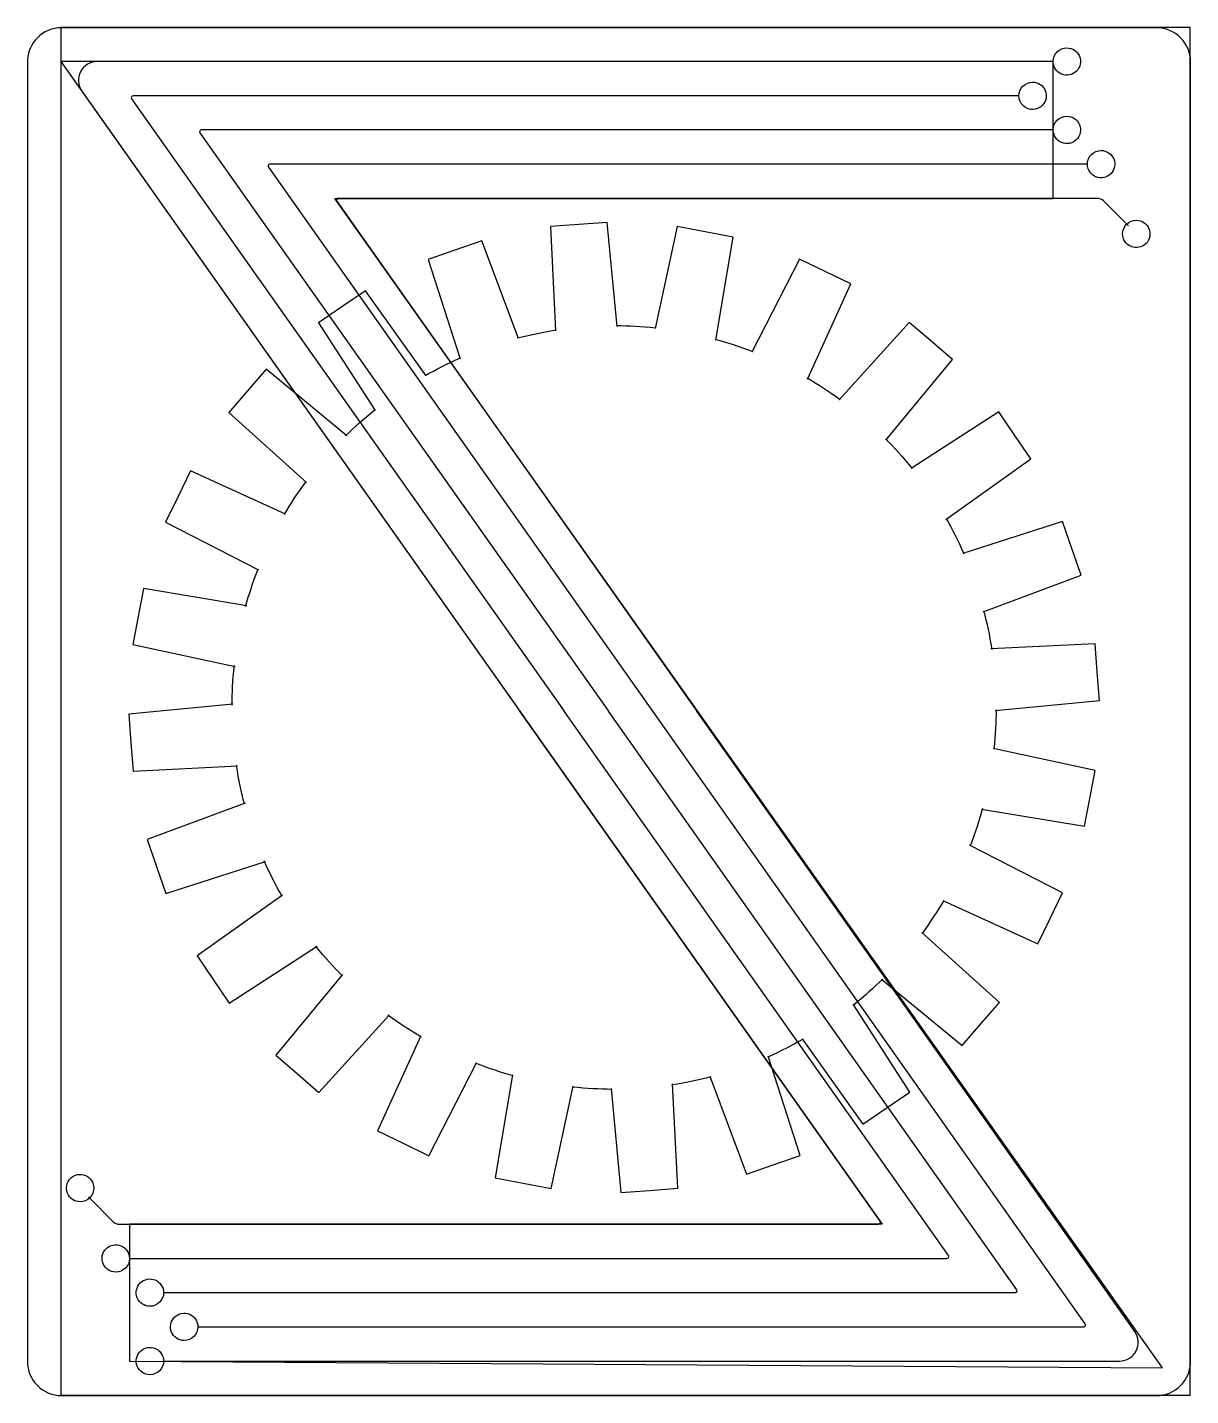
# Model space of a CAD drawing. Extents: x 0.1 to 45.1, y 0.1 to 53.
import ezdxf

# ---------------------------------------------------------------- set-up
doc = ezdxf.new("R2010")
doc.units = 0
for name, color, linetype in [('Background', 7, 'CONTINUOUS'), ('Großes_Z', 7, 'CONTINUOUS'), ('Stator', 7, 'CONTINUOUS'), ('Z_Background', 7, 'CONTINUOUS')]:
    doc.layers.add(name, color=color, linetype=linetype)

msp = doc.modelspace()

# ---------------------------------------------------------------- linework, layer by layer
at = {"layer": 'Background', "color": 7}
for points in [[(43.756204, 53.016661), (1.422895, 53.016661)], [(0.099979, 51.693746), (0.099979, 1.42294)], [(45.079124, 1.42294), (45.079124, 51.693746)], [(1.422895, 0.100024), (43.756204, 0.100024)]]:
    msp.add_lwpolyline(points, dxfattribs=at)
msp.add_lwpolyline([(43.756204, 53.016661)], close=True, dxfattribs=at)
for points in [[(1.422895, 53.016661), (0.692269, 53.016661), (0.099979, 52.424372), (0.099979, 51.693746)], [(44.691649, 52.629189), (44.443554, 52.877284), (44.107064, 53.016662), (43.756204, 53.016661)], [(45.079124, 51.693746), (45.079124, 52.044605), (44.939745, 52.381095), (44.691649, 52.629189)], [(0.099979, 1.42294), (0.099979, 1.072081), (0.239357, 0.735592), (0.487452, 0.487497)], [(44.69165, 0.487496), (44.939745, 0.735591), (45.079124, 1.07208), (45.079124, 1.42294)], [(0.487452, 0.487497), (0.735547, 0.239402), (1.072036, 0.100024), (1.422895, 0.100024)], [(43.756204, 0.100024), (44.107064, 0.100023), (44.443554, 0.239401), (44.69165, 0.487496)]]:
    msp.add_open_spline(points, degree=3, dxfattribs=at)
at = {"layer": 'Großes_Z', "color": 7}
for points in [[(45.055734, 53.032736), (1.399509, 53.032736), (1.399509, 0.116103), (45.055734, 0.116103)], [(40.292843, 52.238972)], [(38.969927, 50.916056)], [(40.292843, 49.59314)], [(41.615759, 48.270224)], [(42.409509, 46.418142)], [(42.979601, 45.571774)], [(2.139191, 7.601909)], [(2.722465, 6.730665)], [(3.516215, 4.878583)], [(4.83913, 3.555667)], [(6.162046, 2.232751)], [(4.83913, 0.909835)]]:
    msp.add_lwpolyline(points, close=True, dxfattribs=at)
for points in [[(39.763677, 51.709805), (2.799203, 51.709805)], [(2.206524, 50.56598), (19.141733, 26.574433)], [(38.440761, 50.38689), (4.184958, 50.38689)], [(4.125688, 50.272507), (20.853751, 26.574418)], [(6.77152, 48.949591), (22.56577, 26.574404)], [(39.763677, 49.063974), (6.830789, 49.063974)], [(41.086593, 47.741058), (9.476621, 47.741058)], [(9.417352, 47.626675), (24.27779, 26.574389)], [(12.063184, 46.303759), (25.989809, 26.574375)], [(41.47575, 46.418142), (12.122453, 46.418142)], [(42.674092, 45.359809), (41.71476, 46.319141)], [(33.06879, 6.845048), (19.142165, 26.574432)], [(35.714622, 5.522132), (20.854184, 26.574418)], [(38.360454, 4.199216), (22.566203, 26.574403)], [(41.006285, 2.8763), (24.278223, 26.574389)], [(42.92545, 2.582827), (25.99024, 26.574374)], [(2.457882, 7.788998), (3.417214, 6.829666)], [(3.656223, 6.730665), (33.009521, 6.730665)], [(4.045381, 5.407749), (35.655352, 5.407749)], [(5.368297, 4.084833), (38.301184, 4.084833)], [(6.691213, 2.761917), (40.947016, 2.761917)], [(5.368297, 1.439002), (42.33277, 1.439002)]]:
    msp.add_lwpolyline(points, dxfattribs=at)
for points in [[(39.763677, 51.709805), (39.763677, 52.002056), (40.000593, 52.238972), (40.292843, 52.238972)], [(40.292843, 52.238972), (40.506871, 52.238972), (40.699824, 52.110045), (40.781729, 51.912309)], [(40.781729, 51.912309), (40.863634, 51.714573), (40.818361, 51.486969), (40.66702, 51.335628)], [(2.799203, 51.709805), (2.528183, 51.709805), (2.279762, 51.558737), (2.155075, 51.318101)], [(40.09034, 51.220919), (39.892604, 51.302824), (39.763677, 51.495777), (39.763677, 51.709805)], [(2.155075, 51.318101), (2.030388, 51.077466), (2.050231, 50.787395), (2.206524, 50.56598)], [(38.59575, 50.761067), (38.694988, 50.860305), (38.829584, 50.916056), (38.969927, 50.916056)], [(38.969927, 50.916056), (39.183955, 50.916056), (39.376908, 50.787129), (39.458813, 50.589393)], [(40.66702, 51.335628), (40.51568, 51.184288), (40.288076, 51.139014), (40.09034, 51.220919)], [(4.120544, 50.34772), (4.108075, 50.323656), (4.110059, 50.294649), (4.125688, 50.272507)], [(4.184958, 50.38689), (4.157855, 50.38689), (4.133013, 50.371783), (4.120544, 50.34772)], [(38.440761, 50.38689), (38.440761, 50.527233), (38.496513, 50.661829), (38.59575, 50.761067)], [(38.767424, 49.898004), (38.569688, 49.979909), (38.440761, 50.172862), (38.440761, 50.38689)], [(39.458813, 50.589393), (39.540718, 50.391657), (39.495445, 50.164053), (39.344104, 50.012712)], [(39.344104, 50.012712), (39.192764, 49.861372), (38.96516, 49.816099), (38.767424, 49.898004)], [(39.763677, 49.063974), (39.763677, 49.356224), (40.000593, 49.59314), (40.292843, 49.59314)], [(40.292843, 49.59314), (40.506871, 49.59314), (40.699824, 49.464213), (40.781729, 49.266477)], [(40.781729, 49.266477), (40.863634, 49.068741), (40.818361, 48.841137), (40.66702, 48.689796)], [(6.766376, 49.024804), (6.753907, 49.00074), (6.755891, 48.971733), (6.77152, 48.949591)], [(6.830789, 49.063974), (6.803687, 49.063974), (6.778845, 49.048867), (6.766376, 49.024804)], [(40.09034, 48.575088), (39.892604, 48.656993), (39.763677, 48.849946), (39.763677, 49.063974)], [(40.66702, 48.689796), (40.51568, 48.538456), (40.288076, 48.493183), (40.09034, 48.575088)], [(41.241582, 48.115235), (41.34082, 48.214473), (41.475415, 48.270224), (41.615759, 48.270224)], [(41.615759, 48.270224), (41.829787, 48.270224), (42.02274, 48.141297), (42.104645, 47.943561)], [(9.412207, 47.701888), (9.399738, 47.677824), (9.401722, 47.648817), (9.417352, 47.626675)], [(9.476621, 47.741058), (9.449519, 47.741058), (9.424676, 47.725952), (9.412207, 47.701888)], [(41.086592, 47.741058), (41.086592, 47.881401), (41.142344, 48.015997), (41.241582, 48.115235)], [(41.413256, 47.252172), (41.21552, 47.334077), (41.086592, 47.52703), (41.086592, 47.741058)], [(42.104645, 47.943561), (42.18655, 47.745825), (42.141277, 47.518221), (41.989936, 47.366881)], [(41.989936, 47.366881), (41.838596, 47.21554), (41.610992, 47.170267), (41.413256, 47.252172)], [(12.058039, 46.378972), (12.04557, 46.354908), (12.047554, 46.325901), (12.063184, 46.303759)], [(12.122453, 46.418142), (12.095351, 46.418142), (12.070508, 46.403036), (12.058039, 46.378972)], [(41.71476, 46.319141), (41.651371, 46.38253), (41.565396, 46.418142), (41.47575, 46.418142)], [(42.605424, 45.416784), (42.704662, 45.516022), (42.839257, 45.571774), (42.979601, 45.571774)], [(42.979601, 45.571774), (43.193628, 45.571774), (43.386582, 45.442846), (43.468486, 45.245111)], [(42.450434, 45.042607), (42.450434, 45.182951), (42.506186, 45.317546), (42.605424, 45.416784)], [(42.777097, 44.553721), (42.579362, 44.635626), (42.450434, 44.82858), (42.450434, 45.042607)], [(43.468486, 45.245111), (43.550391, 45.047375), (43.505118, 44.819771), (43.353778, 44.66843)], [(43.353778, 44.66843), (43.202437, 44.51709), (42.974833, 44.471816), (42.777097, 44.553721)], [(1.650305, 7.928572), (1.5684, 8.126308), (1.613673, 8.353912), (1.765014, 8.505253)], [(1.765014, 8.505253), (1.916354, 8.656593), (2.143958, 8.701866), (2.341694, 8.619961)], [(2.341694, 8.619961), (2.53943, 8.538057), (2.668357, 8.345103), (2.668357, 8.131075)], [(2.668357, 8.131075), (2.668357, 7.990732), (2.612606, 7.856136), (2.513368, 7.756898)], [(2.139191, 7.601909), (1.925163, 7.601909), (1.73221, 7.730836), (1.650305, 7.928572)], [(2.513368, 7.756898), (2.41413, 7.65766), (2.279534, 7.601909), (2.139191, 7.601909)], [(3.417214, 6.829666), (3.480603, 6.766277), (3.566577, 6.730665), (3.656223, 6.730665)], [(33.009521, 6.730665), (33.036623, 6.730665), (33.061466, 6.745771), (33.073935, 6.769835)], [(33.073935, 6.769835), (33.086404, 6.793899), (33.084419, 6.822906), (33.06879, 6.845048)], [(3.142038, 5.781926), (3.293378, 5.933267), (3.520982, 5.97854), (3.718718, 5.896635)], [(3.718718, 5.896635), (3.916454, 5.81473), (4.045381, 5.621777), (4.045381, 5.407749)], [(3.027329, 5.205246), (2.945424, 5.402982), (2.990697, 5.630586), (3.142038, 5.781926)], [(4.045381, 5.407749), (4.045381, 5.267406), (3.98963, 5.13281), (3.890392, 5.033572)], [(35.655352, 5.407749), (35.682455, 5.407749), (35.707297, 5.422855), (35.719766, 5.446919)], [(35.719766, 5.446919), (35.732235, 5.470983), (35.730251, 5.49999), (35.714622, 5.522132)], [(3.516215, 4.878583), (3.302187, 4.878583), (3.109234, 5.00751), (3.027329, 5.205246)], [(3.890392, 5.033572), (3.791154, 4.934334), (3.656558, 4.878583), (3.516215, 4.878583)], [(4.350245, 3.88233), (4.26834, 4.080066), (4.313613, 4.30767), (4.464953, 4.459011)], [(4.464953, 4.459011), (4.616294, 4.610351), (4.843898, 4.655624), (5.041634, 4.573719)], [(5.041634, 4.573719), (5.23937, 4.491814), (5.368297, 4.298861), (5.368297, 4.084833)], [(4.83913, 3.555667), (4.625103, 3.555667), (4.432149, 3.684594), (4.350245, 3.88233)], [(5.368297, 4.084833), (5.368297, 3.792583), (5.131381, 3.555667), (4.83913, 3.555667)], [(38.301184, 4.084833), (38.328287, 4.084833), (38.353129, 4.09994), (38.365598, 4.124003)], [(38.365598, 4.124003), (38.378067, 4.148067), (38.376083, 4.177074), (38.360454, 4.199216)], [(5.787869, 3.136094), (5.93921, 3.287435), (6.166813, 3.332708), (6.364549, 3.250803)], [(6.364549, 3.250803), (6.562285, 3.168898), (6.691212, 2.975945), (6.691212, 2.761917)], [(5.67316, 2.559414), (5.591256, 2.75715), (5.636529, 2.984754), (5.787869, 3.136094)], [(6.691212, 2.761917), (6.691212, 2.621574), (6.635461, 2.486978), (6.536223, 2.38774)], [(40.947016, 2.761917), (40.974118, 2.761917), (40.998961, 2.777024), (41.01143, 2.801087)], [(41.01143, 2.801087), (41.023899, 2.825151), (41.021915, 2.854158), (41.006285, 2.8763)], [(6.162046, 2.232751), (5.948018, 2.232751), (5.755065, 2.361678), (5.67316, 2.559414)], [(6.536223, 2.38774), (6.436985, 2.288502), (6.30239, 2.232751), (6.162046, 2.232751)], [(42.976899, 1.830706), (43.101585, 2.071341), (43.081743, 2.361412), (42.92545, 2.582827)], [(4.350245, 1.236498), (4.26834, 1.434234), (4.313613, 1.661838), (4.464953, 1.813179)], [(4.464953, 1.813179), (4.616294, 1.964519), (4.843898, 2.009793), (5.041634, 1.927888)], [(5.041634, 1.927888), (5.23937, 1.845983), (5.368297, 1.65303), (5.368297, 1.439002)], [(42.33277, 1.439002), (42.603791, 1.439002), (42.852212, 1.59007), (42.976899, 1.830706)], [(4.83913, 0.909835), (4.625103, 0.909835), (4.432149, 1.038762), (4.350245, 1.236498)], [(5.368297, 1.439002), (5.368297, 1.146751), (5.131381, 0.909835), (4.83913, 0.909835)]]:
    msp.add_open_spline(points, degree=3, dxfattribs=at)
at = {"layer": 'Stator', "color": 7}
for points in [[(22.907584, 41.464201), (22.521644, 45.48719), (21.42264, 45.406911), (20.323637, 45.326632), (20.52641, 41.290263)], [(26.718572, 40.930826), (27.387008, 44.916624), (26.304674, 45.123523), (25.222341, 45.330422), (24.373516, 41.379108)], [(19.088406, 40.993045), (17.67439, 44.779065), (16.633612, 44.417079), (15.592834, 44.055092), (16.833387, 40.208741)], [(30.261655, 39.42927), (31.938915, 43.106251), (30.94701, 43.586229), (29.955106, 44.066207), (28.112529, 40.469222)], [(15.521307, 39.549468), (13.175578, 42.840508), (12.263953, 42.221483), (11.352328, 41.602457), (13.546119, 38.208246)], [(33.295379, 37.06186), (35.867161, 40.179444), (35.033282, 40.899791), (34.199403, 41.620138), (31.488642, 38.622612)], [(12.44938, 37.231846), (9.331796, 39.803627), (8.611449, 38.969749), (7.891102, 38.13587), (10.888628, 35.425108)], [(35.613001, 33.989933), (38.904042, 36.335662), (38.285016, 37.247287), (37.665991, 38.158912), (34.271779, 35.965121)], [(10.08197, 34.198122), (6.404989, 35.875381), (5.925011, 34.883477), (5.445033, 33.891573), (9.042018, 32.048995)], [(37.056579, 30.422834), (40.842599, 31.83685), (40.480612, 32.877628), (40.118625, 33.918406), (36.272274, 32.677853)], [(8.580414, 30.655038), (4.594616, 31.323474), (4.387717, 30.241141), (4.180818, 29.158807), (8.132132, 28.309982)], [(37.527735, 26.603656), (41.550723, 26.989596), (41.470444, 28.0886), (41.390165, 29.187603), (37.353796, 28.98483)], [(8.047039, 26.844051), (4.02405, 26.458111), (4.104329, 25.359107), (4.184608, 24.260104), (8.220977, 24.462877)], [(36.99436, 22.792668), (40.980158, 22.124232), (41.187057, 23.206566), (41.393956, 24.2889), (37.442641, 25.137725)], [(8.518195, 23.024873), (4.732175, 21.610857), (5.094161, 20.570079), (5.456148, 19.529301), (9.3025, 20.769854)], [(35.492803, 19.249585), (39.169785, 17.572325), (39.649763, 18.56423), (40.12974, 19.556134), (36.532755, 21.398712)], [(9.961772, 19.457774), (6.670732, 17.112045), (7.289757, 16.20042), (7.908783, 15.288795), (11.302994, 17.482586)], [(33.125394, 16.215861), (36.242978, 13.64408), (36.963325, 14.477958), (37.683671, 15.311837), (34.686145, 18.022598)], [(12.279394, 16.385846), (9.707613, 13.268262), (10.541492, 12.547916), (11.37537, 11.827569), (14.086132, 14.825095)], [(30.053466, 13.898239), (32.399195, 10.607198), (33.31082, 11.226224), (34.222445, 11.845249), (32.028654, 15.239461)], [(15.313118, 14.018437), (13.635859, 10.341455), (14.627763, 9.861478), (15.619667, 9.3815), (17.462245, 12.978485)], [(26.486367, 12.454661), (27.900383, 8.668642), (28.941161, 9.030628), (29.981939, 9.392615), (28.741386, 13.238966)], [(18.856202, 12.516881), (18.187766, 8.531083), (19.270099, 8.324183), (20.352433, 8.117284), (21.201258, 12.068599)], [(22.667189, 11.983506), (23.05313, 7.960517), (24.152133, 8.040796), (25.251136, 8.121075), (25.048363, 12.157444)]]:
    msp.add_lwpolyline(points, dxfattribs=at)
msp.add_lwpolyline([(22.787387, 26.723853), (22.787387, 26.723853), (22.787387, 26.723853)], close=True, dxfattribs=at)
for points in [[(19.048487, 41.017889), (19.536139, 41.13555), (19.947223, 41.23544), (20.550068, 41.326517)], [(22.875456, 41.49853), (23.376945, 41.485969), (23.799875, 41.476058), (24.40575, 41.408004)], [(26.696423, 40.972301), (27.177573, 40.830373), (27.583527, 40.711338), (28.151144, 40.48879)], [(15.476318, 39.563133), (15.916901, 39.802999), (16.288124, 40.005882), (16.846855, 40.249882)], [(30.250995, 39.475064), (30.679016, 39.213441), (31.040329, 38.993394), (31.531006, 38.631519)], [(12.402386, 37.233401), (12.765875, 37.579126), (13.071939, 37.871174), (13.54848, 38.251471)], [(33.296935, 37.108853), (33.642659, 36.745364), (33.934708, 36.4393), (34.315005, 35.96276)], [(10.036175, 34.187462), (10.297799, 34.615483), (10.517846, 34.976796), (10.879721, 35.467473)], [(35.626666, 34.034921), (35.866533, 33.594338), (36.069415, 33.223115), (36.313416, 32.664384)], [(8.538938, 30.632889), (8.680867, 31.114039), (8.799901, 31.519993), (9.022449, 32.08761)], [(37.081422, 30.462752), (37.199084, 29.9751), (37.298973, 29.564016), (37.39005, 28.961171)], [(8.012709, 26.811922), (8.025271, 27.313411), (8.035181, 27.736341), (8.103235, 28.342217)], [(37.562064, 26.635784), (37.549502, 26.134295), (37.539591, 25.711365), (37.471537, 25.105489)], [(8.493351, 22.984954), (8.375689, 23.472606), (8.2758, 23.88369), (8.184723, 24.486535)], [(37.035835, 22.814817), (36.893906, 22.333667), (36.774871, 21.927713), (36.552324, 21.360096)], [(9.948107, 19.412785), (9.70824, 19.853368), (9.505358, 20.224591), (9.261357, 20.783322)], [(35.538597, 19.260244), (35.276974, 18.832223), (35.056927, 18.47091), (34.695052, 17.980233)], [(12.277838, 16.338853), (11.932114, 16.702342), (11.640065, 17.008406), (11.259768, 17.484946)], [(33.172386, 16.214305), (32.808898, 15.86858), (32.502833, 15.576532), (32.026293, 15.196235)], [(15.323778, 13.972642), (14.895756, 14.234265), (14.534443, 14.454312), (14.043767, 14.816187)], [(30.098454, 13.884573), (29.657872, 13.644707), (29.286648, 13.441825), (28.727918, 13.197824)], [(18.87835, 12.475405), (18.3972, 12.617333), (17.991246, 12.736368), (17.423629, 12.958916)], [(26.526286, 12.429817), (26.038633, 12.312156), (25.627549, 12.212266), (25.024705, 12.12119)], [(22.699317, 11.949176), (22.197828, 11.961737), (21.774898, 11.971648), (21.169023, 12.039702)]]:
    msp.add_open_spline(points, degree=3, dxfattribs=at)
at = {"layer": 'Z_Background', "color": 7}
msp.add_lwpolyline([(39.764077, 51.709822), (1.399512, 51.709822), (33.149498, 6.730682), (4.045351, 6.730682), (4.045351, 1.439019), (43.997404, 1.174436), (11.982843, 46.418159), (39.764077, 46.418159)], close=True, dxfattribs=at)

doc.saveas('drawing.dxf')
